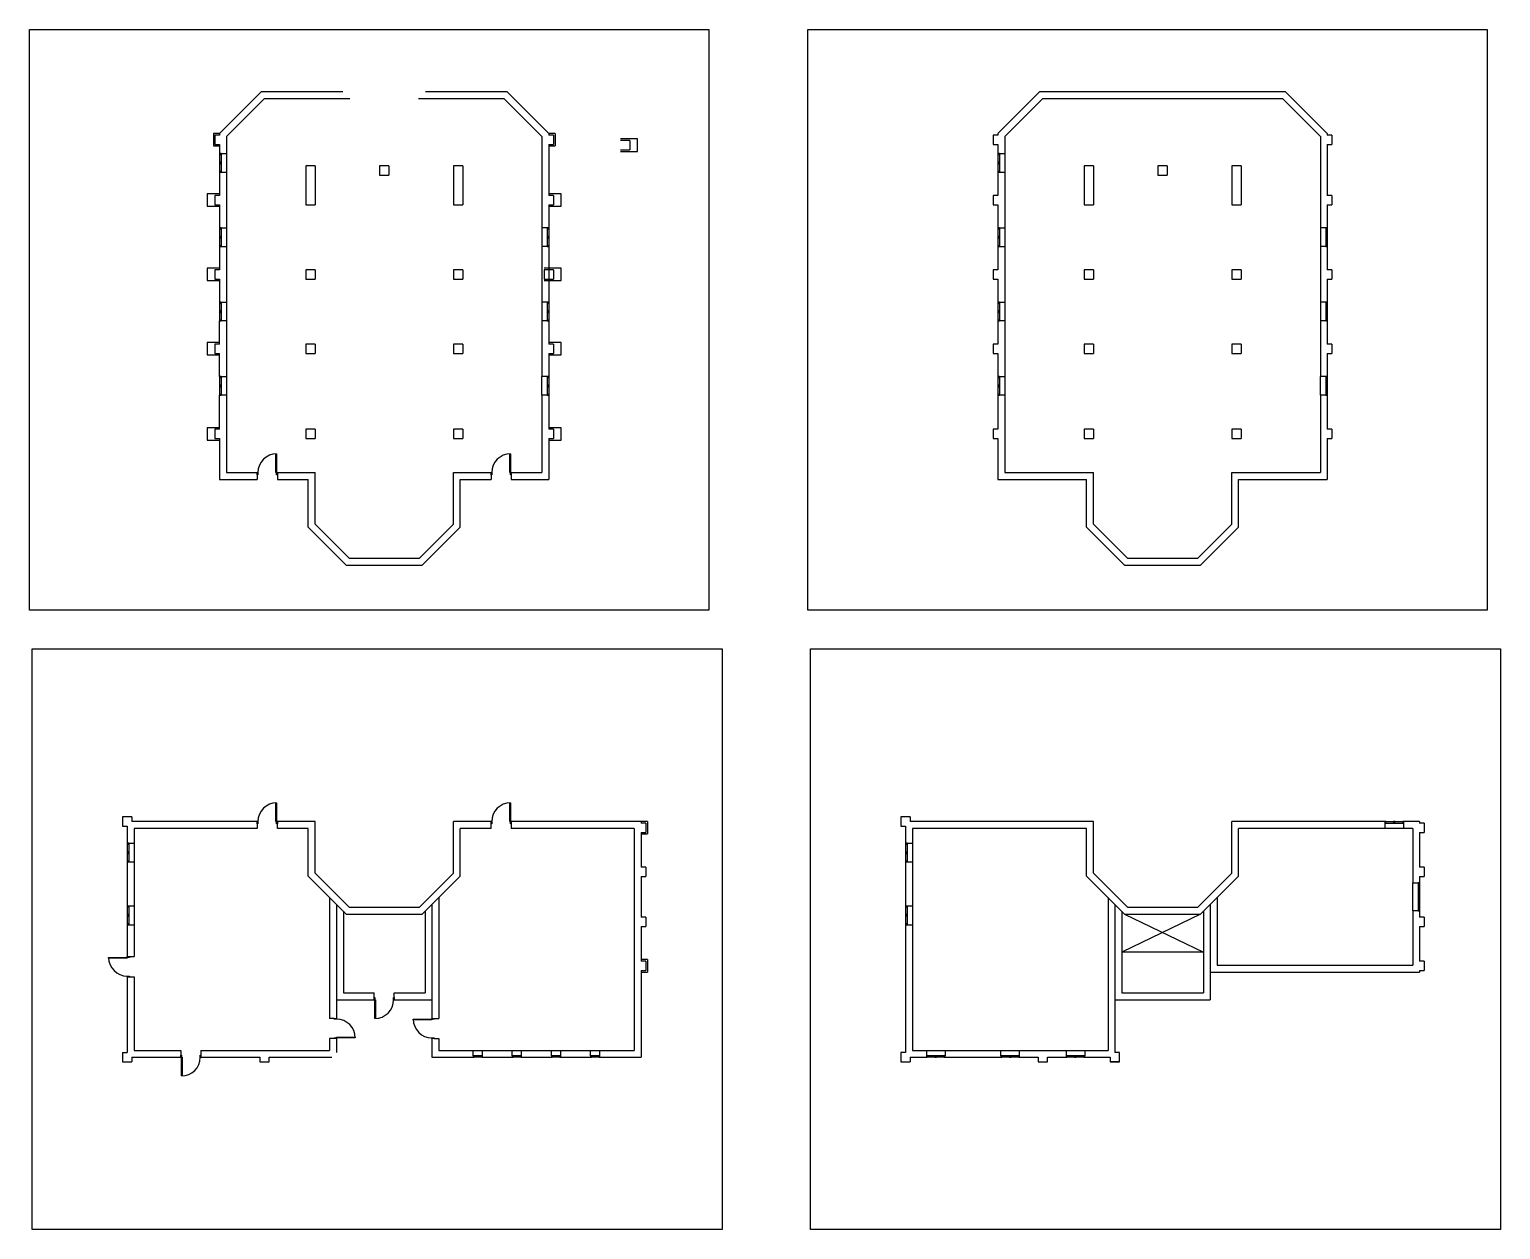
# Model space of a CAD drawing. Header units: millimetres. Extents: x 1968 to 2201, y 2632 to 3071.
# Drawn here: x 2069.6 to 2134.3, y 2696.1 to 2748.9 of the extents above; entities that cross this region are included whole.
import ezdxf

# ---------------------------------------------------------------- set-up
doc = ezdxf.new("R2010")
doc.units = ezdxf.units.MM
for name, color, linetype in [('CarpinteriaExterior', 130, 'Continuous'), ('CarpinteriaInterior', 10, 'Continuous'), ('Imagenes', 50, 'Continuous'), ('PrimerPlano', 160, 'Continuous'), ('SegundoPlano', 254, 'Continuous')]:
    doc.layers.add(name, color=color, linetype=linetype)
picture_1 = doc.add_image_def('image1.png', size_in_pixel=(1685, 1440))
picture_2 = doc.add_image_def('image2.png', size_in_pixel=(1712, 1440))

msp = doc.modelspace()

# ---------------------------------------------------------------- linework, layer by layer
at = {"layer": 'CarpinteriaExterior'}
for p, q in [((2077.938, 2743.457), (2077.938, 2742.634)), ((2078.005, 2743.457), (2078.005, 2742.634)), ((2112.199, 2743.457), (2112.199, 2742.634)), ((2112.266, 2743.457), (2112.266, 2742.634)), ((2077.938, 2740.185), (2077.938, 2739.363)), ((2078.005, 2740.185), (2078.005, 2739.363)), ((2092.366, 2740.185), (2092.366, 2739.363)), ((2092.433, 2740.185), (2092.433, 2739.363)), ((2112.199, 2740.185), (2112.199, 2739.363)), ((2112.266, 2740.185), (2112.266, 2739.363)), ((2126.627, 2740.185), (2126.627, 2739.363)), ((2126.694, 2740.185), (2126.694, 2739.363)), ((2077.938, 2736.913), (2077.938, 2736.091)), ((2077.938, 2736.913), (2078.005, 2736.913)), ((2078.005, 2736.913), (2078.005, 2736.091)), ((2092.366, 2736.913), (2092.366, 2736.091)), ((2092.433, 2736.913), (2092.433, 2736.091)), ((2112.199, 2736.913), (2112.199, 2736.091)), ((2112.199, 2736.913), (2112.266, 2736.913)), ((2112.266, 2736.913), (2112.266, 2736.091)), ((2126.627, 2736.913), (2126.627, 2736.091)), ((2126.694, 2736.913), (2126.694, 2736.091)), ((2078.005, 2736.091), (2077.938, 2736.091)), ((2112.266, 2736.091), (2112.199, 2736.091)), ((2077.938, 2733.641), (2077.938, 2732.819)), ((2078.005, 2733.641), (2078.005, 2732.819)), ((2092.366, 2733.641), (2092.366, 2732.819)), ((2092.433, 2733.641), (2092.433, 2732.819)), ((2112.199, 2733.641), (2112.199, 2732.819)), ((2112.266, 2733.641), (2112.266, 2732.819)), ((2126.627, 2733.641), (2126.627, 2732.819)), ((2126.694, 2733.641), (2126.694, 2732.819)), ((2129.238, 2714.06), (2130.061, 2714.06)), ((2129.238, 2713.993), (2130.061, 2713.993)), ((2073.876, 2713.106), (2073.876, 2712.283)), ((2073.943, 2713.106), (2073.943, 2712.283)), ((2108.137, 2713.106), (2108.137, 2712.283)), ((2108.204, 2713.106), (2108.204, 2712.283)), ((2130.69, 2711.366), (2130.69, 2710.133)), ((2130.757, 2711.366), (2130.757, 2710.133)), ((2073.876, 2710.342), (2073.876, 2709.52)), ((2073.943, 2710.342), (2073.943, 2709.52)), ((2108.137, 2710.342), (2108.137, 2709.52)), ((2108.204, 2710.342), (2108.204, 2709.52)), ((2089.514, 2703.753), (2089.103, 2703.753)), ((2089.514, 2703.686), (2089.103, 2703.686)), ((2091.235, 2703.753), (2090.824, 2703.753)), ((2091.235, 2703.686), (2090.824, 2703.686)), ((2092.956, 2703.753), (2092.545, 2703.753)), ((2092.956, 2703.686), (2092.545, 2703.686)), ((2094.678, 2703.753), (2094.267, 2703.753)), ((2094.678, 2703.686), (2094.267, 2703.686)), ((2109.876, 2703.753), (2109.054, 2703.753)), ((2109.876, 2703.686), (2109.054, 2703.686)), ((2113.153, 2703.753), (2112.331, 2703.753)), ((2113.153, 2703.686), (2112.331, 2703.686)), ((2116.022, 2703.753), (2115.2, 2703.753)), ((2116.022, 2703.686), (2115.2, 2703.686))]:
    msp.add_line(p, q, dxfattribs=at)
for points in [[(2077.938, 2743.42), (2078.005, 2743.42), (2078.005, 2743.457), (2077.938, 2743.457), (2077.938, 2743.42)], [(2077.938, 2743.046), (2078.005, 2743.046), (2078.005, 2743.082), (2077.938, 2743.082), (2077.938, 2743.046)], [(2077.938, 2743.009), (2078.005, 2743.009), (2078.005, 2743.046), (2077.938, 2743.046), (2077.938, 2743.009)], [(2112.199, 2743.42), (2112.266, 2743.42), (2112.266, 2743.457), (2112.199, 2743.457), (2112.199, 2743.42)], [(2112.199, 2743.046), (2112.266, 2743.046), (2112.266, 2743.082), (2112.199, 2743.082), (2112.199, 2743.046)], [(2112.199, 2743.009), (2112.266, 2743.009), (2112.266, 2743.046), (2112.199, 2743.046), (2112.199, 2743.009)], [(2077.938, 2742.634), (2078.005, 2742.634), (2078.005, 2742.671), (2077.938, 2742.671), (2077.938, 2742.634)], [(2112.199, 2742.634), (2112.266, 2742.634), (2112.266, 2742.671), (2112.199, 2742.671), (2112.199, 2742.634)], [(2077.938, 2740.148), (2078.005, 2740.148), (2078.005, 2740.185), (2077.938, 2740.185), (2077.938, 2740.148)], [(2077.938, 2739.774), (2078.005, 2739.774), (2078.005, 2739.81), (2077.938, 2739.81), (2077.938, 2739.774)], [(2077.938, 2739.737), (2078.005, 2739.737), (2078.005, 2739.774), (2077.938, 2739.774), (2077.938, 2739.737)], [(2092.366, 2740.148), (2092.433, 2740.148), (2092.433, 2740.185), (2092.366, 2740.185), (2092.366, 2740.148)], [(2092.366, 2739.774), (2092.433, 2739.774), (2092.433, 2739.81), (2092.366, 2739.81), (2092.366, 2739.774)], [(2092.366, 2739.737), (2092.433, 2739.737), (2092.433, 2739.774), (2092.366, 2739.774), (2092.366, 2739.737)], [(2112.199, 2740.148), (2112.266, 2740.148), (2112.266, 2740.185), (2112.199, 2740.185), (2112.199, 2740.148)], [(2112.199, 2739.774), (2112.266, 2739.774), (2112.266, 2739.81), (2112.199, 2739.81), (2112.199, 2739.774)], [(2112.199, 2739.737), (2112.266, 2739.737), (2112.266, 2739.774), (2112.199, 2739.774), (2112.199, 2739.737)], [(2126.627, 2740.148), (2126.694, 2740.148), (2126.694, 2740.185), (2126.627, 2740.185), (2126.627, 2740.148)], [(2126.627, 2739.774), (2126.694, 2739.774), (2126.694, 2739.81), (2126.627, 2739.81), (2126.627, 2739.774)], [(2126.627, 2739.737), (2126.694, 2739.737), (2126.694, 2739.774), (2126.627, 2739.774), (2126.627, 2739.737)], [(2077.938, 2739.363), (2078.005, 2739.363), (2078.005, 2739.399), (2077.938, 2739.399), (2077.938, 2739.363)], [(2092.366, 2739.363), (2092.433, 2739.363), (2092.433, 2739.399), (2092.366, 2739.399), (2092.366, 2739.363)], [(2112.199, 2739.363), (2112.266, 2739.363), (2112.266, 2739.399), (2112.199, 2739.399), (2112.199, 2739.363)], [(2126.627, 2739.363), (2126.694, 2739.363), (2126.694, 2739.399), (2126.627, 2739.399), (2126.627, 2739.363)], [(2077.938, 2736.877), (2078.005, 2736.877), (2078.005, 2736.913), (2077.938, 2736.913), (2077.938, 2736.877)], [(2077.938, 2736.502), (2078.005, 2736.502), (2078.005, 2736.538), (2077.938, 2736.538), (2077.938, 2736.502)], [(2092.366, 2736.877), (2092.433, 2736.877), (2092.433, 2736.913), (2092.366, 2736.913), (2092.366, 2736.877)], [(2092.366, 2736.502), (2092.433, 2736.502), (2092.433, 2736.538), (2092.366, 2736.538), (2092.366, 2736.502)], [(2112.199, 2736.877), (2112.266, 2736.877), (2112.266, 2736.913), (2112.199, 2736.913), (2112.199, 2736.877)], [(2112.199, 2736.502), (2112.266, 2736.502), (2112.266, 2736.538), (2112.199, 2736.538), (2112.199, 2736.502)], [(2126.627, 2736.877), (2126.694, 2736.877), (2126.694, 2736.913), (2126.627, 2736.913), (2126.627, 2736.877)], [(2126.627, 2736.502), (2126.694, 2736.502), (2126.694, 2736.538), (2126.627, 2736.538), (2126.627, 2736.502)], [(2077.938, 2736.465), (2078.005, 2736.465), (2078.005, 2736.502), (2077.938, 2736.502), (2077.938, 2736.465)], [(2077.938, 2736.091), (2078.005, 2736.091), (2078.005, 2736.127), (2077.938, 2736.127), (2077.938, 2736.091)], [(2092.366, 2736.465), (2092.433, 2736.465), (2092.433, 2736.502), (2092.366, 2736.502), (2092.366, 2736.465)], [(2092.366, 2736.091), (2092.433, 2736.091), (2092.433, 2736.127), (2092.366, 2736.127), (2092.366, 2736.091)], [(2112.199, 2736.465), (2112.266, 2736.465), (2112.266, 2736.502), (2112.199, 2736.502), (2112.199, 2736.465)], [(2112.199, 2736.091), (2112.266, 2736.091), (2112.266, 2736.127), (2112.199, 2736.127), (2112.199, 2736.091)], [(2126.627, 2736.465), (2126.694, 2736.465), (2126.694, 2736.502), (2126.627, 2736.502), (2126.627, 2736.465)], [(2126.627, 2736.091), (2126.694, 2736.091), (2126.694, 2736.127), (2126.627, 2736.127), (2126.627, 2736.091)], [(2077.938, 2733.605), (2078.005, 2733.605), (2078.005, 2733.641), (2077.938, 2733.641), (2077.938, 2733.605)], [(2092.366, 2733.605), (2092.433, 2733.605), (2092.433, 2733.641), (2092.366, 2733.641), (2092.366, 2733.605)], [(2112.199, 2733.605), (2112.266, 2733.605), (2112.266, 2733.641), (2112.199, 2733.641), (2112.199, 2733.605)], [(2126.627, 2733.605), (2126.694, 2733.605), (2126.694, 2733.641), (2126.627, 2733.641), (2126.627, 2733.605)], [(2077.938, 2733.23), (2078.005, 2733.23), (2078.005, 2733.266), (2077.938, 2733.266), (2077.938, 2733.23)], [(2077.938, 2733.193), (2078.005, 2733.193), (2078.005, 2733.23), (2077.938, 2733.23), (2077.938, 2733.193)], [(2077.938, 2732.819), (2078.005, 2732.819), (2078.005, 2732.855), (2077.938, 2732.855), (2077.938, 2732.819)], [(2092.366, 2733.23), (2092.433, 2733.23), (2092.433, 2733.266), (2092.366, 2733.266), (2092.366, 2733.23)], [(2092.366, 2733.193), (2092.433, 2733.193), (2092.433, 2733.23), (2092.366, 2733.23), (2092.366, 2733.193)], [(2092.366, 2732.819), (2092.433, 2732.819), (2092.433, 2732.855), (2092.366, 2732.855), (2092.366, 2732.819)], [(2112.199, 2733.23), (2112.266, 2733.23), (2112.266, 2733.266), (2112.199, 2733.266), (2112.199, 2733.23)], [(2112.199, 2733.193), (2112.266, 2733.193), (2112.266, 2733.23), (2112.199, 2733.23), (2112.199, 2733.193)], [(2112.199, 2732.819), (2112.266, 2732.819), (2112.266, 2732.855), (2112.199, 2732.855), (2112.199, 2732.819)], [(2126.627, 2733.23), (2126.694, 2733.23), (2126.694, 2733.266), (2126.627, 2733.266), (2126.627, 2733.23)], [(2126.627, 2733.193), (2126.694, 2733.193), (2126.694, 2733.23), (2126.627, 2733.23), (2126.627, 2733.193)], [(2126.627, 2732.819), (2126.694, 2732.819), (2126.694, 2732.855), (2126.627, 2732.855), (2126.627, 2732.819)], [(2129.275, 2713.993), (2129.275, 2714.06), (2129.238, 2714.06), (2129.238, 2713.993), (2129.275, 2713.993)], [(2129.65, 2713.993), (2129.65, 2714.06), (2129.613, 2714.06), (2129.613, 2713.993), (2129.65, 2713.993)], [(2129.686, 2713.993), (2129.686, 2714.06), (2129.65, 2714.06), (2129.65, 2713.993), (2129.686, 2713.993)], [(2130.061, 2713.993), (2130.061, 2714.06), (2130.024, 2714.06), (2130.024, 2713.993), (2130.061, 2713.993)], [(2073.876, 2713.069), (2073.943, 2713.069), (2073.943, 2713.106), (2073.876, 2713.106), (2073.876, 2713.069)], [(2073.876, 2712.695), (2073.943, 2712.695), (2073.943, 2712.731), (2073.876, 2712.731), (2073.876, 2712.695)], [(2073.876, 2712.658), (2073.943, 2712.658), (2073.943, 2712.695), (2073.876, 2712.695), (2073.876, 2712.658)], [(2108.137, 2713.069), (2108.204, 2713.069), (2108.204, 2713.106), (2108.137, 2713.106), (2108.137, 2713.069)], [(2108.137, 2712.695), (2108.204, 2712.695), (2108.204, 2712.731), (2108.137, 2712.731), (2108.137, 2712.695)], [(2108.137, 2712.658), (2108.204, 2712.658), (2108.204, 2712.695), (2108.137, 2712.695), (2108.137, 2712.658)], [(2073.876, 2712.283), (2073.943, 2712.283), (2073.943, 2712.32), (2073.876, 2712.32), (2073.876, 2712.283)], [(2108.137, 2712.283), (2108.204, 2712.283), (2108.204, 2712.32), (2108.137, 2712.32), (2108.137, 2712.283)], [(2130.69, 2711.33), (2130.757, 2711.33), (2130.757, 2711.366), (2130.69, 2711.366), (2130.69, 2711.33)], [(2130.69, 2710.749), (2130.757, 2710.749), (2130.757, 2710.786), (2130.69, 2710.786), (2130.69, 2710.749)], [(2130.69, 2710.713), (2130.757, 2710.713), (2130.757, 2710.749), (2130.69, 2710.749), (2130.69, 2710.713)], [(2073.876, 2710.306), (2073.943, 2710.306), (2073.943, 2710.342), (2073.876, 2710.342), (2073.876, 2710.306)], [(2108.137, 2710.306), (2108.204, 2710.306), (2108.204, 2710.342), (2108.137, 2710.342), (2108.137, 2710.306)], [(2130.69, 2710.133), (2130.757, 2710.133), (2130.757, 2710.169), (2130.69, 2710.169), (2130.69, 2710.133)], [(2073.876, 2709.931), (2073.943, 2709.931), (2073.943, 2709.968), (2073.876, 2709.968), (2073.876, 2709.931)], [(2073.876, 2709.895), (2073.943, 2709.895), (2073.943, 2709.931), (2073.876, 2709.931), (2073.876, 2709.895)], [(2073.876, 2709.52), (2073.943, 2709.52), (2073.943, 2709.556), (2073.876, 2709.556), (2073.876, 2709.52)], [(2108.137, 2709.931), (2108.204, 2709.931), (2108.204, 2709.968), (2108.137, 2709.968), (2108.137, 2709.931)], [(2108.137, 2709.895), (2108.204, 2709.895), (2108.204, 2709.931), (2108.137, 2709.931), (2108.137, 2709.895)], [(2108.137, 2709.52), (2108.204, 2709.52), (2108.204, 2709.556), (2108.137, 2709.556), (2108.137, 2709.52)], [(2089.103, 2703.753), (2089.103, 2703.686), (2089.139, 2703.686), (2089.139, 2703.753), (2089.103, 2703.753)], [(2089.477, 2703.753), (2089.477, 2703.686), (2089.514, 2703.686), (2089.514, 2703.753), (2089.477, 2703.753)], [(2090.824, 2703.753), (2090.824, 2703.686), (2090.86, 2703.686), (2090.86, 2703.753), (2090.824, 2703.753)], [(2091.199, 2703.753), (2091.199, 2703.686), (2091.235, 2703.686), (2091.235, 2703.753), (2091.199, 2703.753)], [(2092.545, 2703.753), (2092.545, 2703.686), (2092.582, 2703.686), (2092.582, 2703.753), (2092.545, 2703.753)], [(2092.92, 2703.753), (2092.92, 2703.686), (2092.956, 2703.686), (2092.956, 2703.753), (2092.92, 2703.753)], [(2094.267, 2703.753), (2094.267, 2703.686), (2094.303, 2703.686), (2094.303, 2703.753), (2094.267, 2703.753)], [(2094.641, 2703.753), (2094.641, 2703.686), (2094.678, 2703.686), (2094.678, 2703.753), (2094.641, 2703.753)], [(2109.054, 2703.753), (2109.054, 2703.686), (2109.09, 2703.686), (2109.09, 2703.753), (2109.054, 2703.753)], [(2109.429, 2703.753), (2109.429, 2703.686), (2109.465, 2703.686), (2109.465, 2703.753), (2109.429, 2703.753)], [(2109.465, 2703.753), (2109.465, 2703.686), (2109.501, 2703.686), (2109.501, 2703.753), (2109.465, 2703.753)], [(2109.84, 2703.753), (2109.84, 2703.686), (2109.876, 2703.686), (2109.876, 2703.753), (2109.84, 2703.753)], [(2112.331, 2703.753), (2112.331, 2703.686), (2112.367, 2703.686), (2112.367, 2703.753), (2112.331, 2703.753)], [(2112.706, 2703.753), (2112.706, 2703.686), (2112.742, 2703.686), (2112.742, 2703.753), (2112.706, 2703.753)], [(2112.742, 2703.753), (2112.742, 2703.686), (2112.778, 2703.686), (2112.778, 2703.753), (2112.742, 2703.753)], [(2113.117, 2703.753), (2113.117, 2703.686), (2113.153, 2703.686), (2113.153, 2703.753), (2113.117, 2703.753)], [(2115.2, 2703.753), (2115.2, 2703.686), (2115.236, 2703.686), (2115.236, 2703.753), (2115.2, 2703.753)], [(2115.574, 2703.753), (2115.574, 2703.686), (2115.611, 2703.686), (2115.611, 2703.753), (2115.574, 2703.753)], [(2115.611, 2703.753), (2115.611, 2703.686), (2115.647, 2703.686), (2115.647, 2703.753), (2115.611, 2703.753)], [(2115.986, 2703.753), (2115.986, 2703.686), (2116.022, 2703.686), (2116.022, 2703.753), (2115.986, 2703.753)]]:
    msp.add_lwpolyline(points, dxfattribs=at)
for points in [[(2073.053, 2708.049), (2073.053, 2708.082), (2073.876, 2708.082), (2073.876, 2708.049)], [(2073.876, 2708.082), (2073.876, 2708.116), (2073.976, 2708.116), (2073.976, 2708.082)], [(2073.876, 2707.226), (2073.876, 2707.26), (2073.976, 2707.26), (2073.976, 2707.226)], [(2084.774, 2706.216), (2084.741, 2706.216), (2084.741, 2706.316), (2084.774, 2706.316)], [(2084.808, 2705.393), (2084.774, 2705.393), (2084.774, 2706.216), (2084.808, 2706.216)], [(2085.63, 2706.216), (2085.597, 2706.216), (2085.597, 2706.316), (2085.63, 2706.316)], [(2083.086, 2705.396), (2083.086, 2705.362), (2082.985, 2705.362), (2082.985, 2705.396)], [(2086.463, 2705.329), (2086.463, 2705.362), (2087.285, 2705.362), (2087.285, 2705.329)], [(2087.285, 2705.362), (2087.285, 2705.396), (2087.386, 2705.396), (2087.386, 2705.362)], [(2083.086, 2704.54), (2083.086, 2704.506), (2082.985, 2704.506), (2082.985, 2704.54)], [(2083.908, 2704.573), (2083.908, 2704.54), (2083.086, 2704.54), (2083.086, 2704.573)], [(2087.285, 2704.506), (2087.285, 2704.54), (2087.386, 2704.54), (2087.386, 2704.506)]]:
    msp.add_lwpolyline(points, close=True, dxfattribs=at)
for centre, start, end in [((2073.876, 2708.082), 180, 270), ((2084.774, 2706.216), 270, 0), ((2083.086, 2704.54), 0, 90), ((2087.285, 2705.362), 180, 270)]:
    msp.add_arc(centre, 0.823, start, end, dxfattribs=at)
at = {"layer": 'CarpinteriaInterior'}
for points in [[(2080.417, 2730.241), (2080.451, 2730.241), (2080.451, 2729.418), (2080.417, 2729.418)], [(2090.709, 2730.241), (2090.743, 2730.241), (2090.743, 2729.418), (2090.709, 2729.418)], [(2079.595, 2729.418), (2079.628, 2729.418), (2079.628, 2729.318), (2079.595, 2729.318)], [(2080.451, 2729.418), (2080.484, 2729.418), (2080.484, 2729.318), (2080.451, 2729.318)], [(2089.887, 2729.418), (2089.92, 2729.418), (2089.92, 2729.318), (2089.887, 2729.318)], [(2090.743, 2729.418), (2090.776, 2729.418), (2090.776, 2729.318), (2090.743, 2729.318)], [(2080.417, 2714.882), (2080.451, 2714.882), (2080.451, 2714.06), (2080.417, 2714.06)], [(2090.709, 2714.882), (2090.743, 2714.882), (2090.743, 2714.06), (2090.709, 2714.06)], [(2079.595, 2714.06), (2079.628, 2714.06), (2079.628, 2713.959), (2079.595, 2713.959)], [(2080.451, 2714.06), (2080.484, 2714.06), (2080.484, 2713.959), (2080.451, 2713.959)], [(2089.887, 2714.06), (2089.92, 2714.06), (2089.92, 2713.959), (2089.887, 2713.959)], [(2090.743, 2714.06), (2090.776, 2714.06), (2090.776, 2713.959), (2090.743, 2713.959)], [(2076.264, 2703.686), (2076.23, 2703.686), (2076.23, 2703.786), (2076.264, 2703.786)], [(2076.297, 2702.863), (2076.264, 2702.863), (2076.264, 2703.686), (2076.297, 2703.686)], [(2077.12, 2703.686), (2077.086, 2703.686), (2077.086, 2703.786), (2077.12, 2703.786)]]:
    msp.add_lwpolyline(points, close=True, dxfattribs=at)
for centre, start, end in [((2080.451, 2729.418), 90, 180), ((2090.743, 2729.418), 90, 180), ((2080.451, 2714.06), 90, 180), ((2090.743, 2714.06), 90, 180), ((2076.264, 2703.686), 270, 0)]:
    msp.add_arc(centre, 0.823, start, end, dxfattribs=at)
at = {"layer": 'PrimerPlano'}
for p, q in [((2077.938, 2744.335), (2079.788, 2746.185)), ((2078.24, 2744.21), (2079.913, 2745.883)), ((2079.788, 2746.185), (2083.368, 2746.185)), ((2079.913, 2745.883), (2083.669, 2745.883)), ((2086.701, 2745.883), (2090.458, 2745.883)), ((2087.003, 2746.185), (2090.583, 2746.185)), ((2092.131, 2744.21), (2090.458, 2745.883)), ((2092.433, 2744.335), (2090.583, 2746.185)), ((2112.199, 2744.335), (2114.049, 2746.185)), ((2112.501, 2744.21), (2114.174, 2745.883)), ((2114.049, 2746.185), (2124.845, 2746.185)), ((2114.174, 2745.883), (2124.72, 2745.883)), ((2126.393, 2744.21), (2124.72, 2745.883)), ((2126.694, 2744.335), (2124.845, 2746.185)), ((2077.665, 2744.335), (2077.665, 2743.79)), ((2077.938, 2744.335), (2077.665, 2744.335)), ((2077.938, 2744.335), (2077.938, 2744.268)), ((2092.433, 2744.335), (2092.433, 2744.268)), ((2092.706, 2744.335), (2092.433, 2744.335)), ((2092.706, 2744.335), (2092.706, 2743.79)), ((2112.199, 2744.335), (2112.199, 2744.268)), ((2126.694, 2744.335), (2126.694, 2744.268)), ((2077.665, 2743.79), (2077.938, 2743.79)), ((2077.732, 2744.268), (2077.732, 2743.857)), ((2077.938, 2744.268), (2077.732, 2744.268)), ((2077.732, 2743.857), (2077.938, 2743.857)), ((2077.938, 2743.857), (2077.938, 2741.615)), ((2078.24, 2744.21), (2078.24, 2743.457)), ((2092.131, 2744.21), (2092.131, 2740.185)), ((2092.639, 2744.268), (2092.433, 2744.268)), ((2092.433, 2743.857), (2092.639, 2743.857)), ((2092.433, 2743.857), (2092.433, 2741.615)), ((2092.433, 2743.79), (2092.706, 2743.79)), ((2092.639, 2744.268), (2092.639, 2743.857)), ((2096.334, 2744.095), (2095.587, 2744.095)), ((2095.998, 2744.028), (2095.587, 2744.028)), ((2095.998, 2744.028), (2095.998, 2743.617)), ((2096.334, 2743.549), (2096.334, 2744.095)), ((2111.994, 2744.268), (2111.994, 2743.857)), ((2112.199, 2744.268), (2111.994, 2744.268)), ((2111.994, 2743.857), (2112.199, 2743.857)), ((2112.199, 2743.857), (2112.199, 2741.615)), ((2112.501, 2744.21), (2112.501, 2743.457)), ((2126.393, 2744.21), (2126.393, 2740.185)), ((2126.9, 2744.268), (2126.694, 2744.268)), ((2126.694, 2743.857), (2126.9, 2743.857)), ((2126.694, 2743.857), (2126.694, 2741.615)), ((2126.9, 2744.268), (2126.9, 2743.857)), ((2077.938, 2743.457), (2078.24, 2743.457)), ((2095.587, 2743.617), (2095.998, 2743.617)), ((2095.587, 2743.549), (2096.334, 2743.549)), ((2112.199, 2743.457), (2112.501, 2743.457)), ((2077.938, 2742.634), (2078.24, 2742.634)), ((2078.24, 2742.634), (2078.24, 2740.185)), ((2081.73, 2742.92), (2081.73, 2741.204)), ((2082.141, 2742.92), (2081.73, 2742.92)), ((2082.141, 2742.92), (2082.141, 2741.204)), ((2084.98, 2742.92), (2084.98, 2742.508)), ((2085.391, 2742.92), (2084.98, 2742.92)), ((2084.98, 2742.508), (2085.391, 2742.508)), ((2085.391, 2742.92), (2085.391, 2742.508)), ((2088.23, 2742.92), (2088.23, 2741.204)), ((2088.641, 2742.92), (2088.23, 2742.92)), ((2088.641, 2742.92), (2088.641, 2741.204)), ((2112.199, 2742.634), (2112.501, 2742.634)), ((2112.501, 2742.634), (2112.501, 2740.185)), ((2115.991, 2742.92), (2115.991, 2741.204)), ((2116.402, 2742.92), (2115.991, 2742.92)), ((2116.402, 2742.92), (2116.402, 2741.204)), ((2119.241, 2742.92), (2119.241, 2742.508)), ((2119.652, 2742.92), (2119.241, 2742.92)), ((2119.241, 2742.508), (2119.652, 2742.508)), ((2119.652, 2742.92), (2119.652, 2742.508)), ((2122.491, 2742.92), (2122.491, 2741.204)), ((2122.902, 2742.92), (2122.491, 2742.92)), ((2122.902, 2742.92), (2122.902, 2741.204)), ((2077.397, 2741.682), (2077.397, 2741.137)), ((2077.938, 2741.682), (2077.397, 2741.682)), ((2077.397, 2741.137), (2077.938, 2741.137)), ((2077.732, 2741.615), (2077.732, 2741.204)), ((2077.938, 2741.615), (2077.732, 2741.615)), ((2077.732, 2741.204), (2077.938, 2741.204)), ((2077.938, 2741.204), (2077.938, 2740.185)), ((2081.73, 2741.204), (2082.141, 2741.204)), ((2088.23, 2741.204), (2088.641, 2741.204)), ((2092.974, 2741.682), (2092.433, 2741.682)), ((2092.639, 2741.615), (2092.433, 2741.615)), ((2092.433, 2741.204), (2092.639, 2741.204)), ((2092.433, 2741.204), (2092.433, 2735.071)), ((2092.433, 2741.137), (2092.974, 2741.137)), ((2092.639, 2741.615), (2092.639, 2741.204)), ((2092.974, 2741.137), (2092.974, 2741.682)), ((2111.994, 2741.615), (2111.994, 2741.204)), ((2112.199, 2741.615), (2111.994, 2741.615)), ((2111.994, 2741.204), (2112.199, 2741.204)), ((2112.199, 2741.204), (2112.199, 2740.185)), ((2115.991, 2741.204), (2116.402, 2741.204)), ((2122.491, 2741.204), (2122.902, 2741.204)), ((2126.9, 2741.615), (2126.694, 2741.615)), ((2126.694, 2741.204), (2126.9, 2741.204)), ((2126.694, 2741.204), (2126.694, 2738.343)), ((2126.9, 2741.615), (2126.9, 2741.204)), ((2077.938, 2740.185), (2078.24, 2740.185)), ((2092.433, 2740.185), (2092.131, 2740.185)), ((2112.199, 2740.185), (2112.501, 2740.185)), ((2126.694, 2740.185), (2126.393, 2740.185)), ((2077.938, 2739.363), (2078.24, 2739.363)), ((2077.938, 2739.363), (2077.938, 2738.343)), ((2078.24, 2739.363), (2078.24, 2736.913)), ((2092.433, 2739.363), (2092.131, 2739.363)), ((2092.131, 2739.363), (2092.131, 2736.913)), ((2112.199, 2739.363), (2112.199, 2738.343)), ((2112.199, 2739.363), (2112.501, 2739.363)), ((2112.501, 2739.363), (2112.501, 2737.128)), ((2126.393, 2739.363), (2126.393, 2736.913)), ((2126.694, 2739.363), (2126.393, 2739.363)), ((2077.938, 2738.41), (2077.397, 2738.41)), ((2077.397, 2738.41), (2077.397, 2737.865)), ((2077.397, 2737.865), (2077.938, 2737.865)), ((2077.732, 2738.343), (2077.732, 2737.932)), ((2077.938, 2738.343), (2077.732, 2738.343)), ((2077.732, 2737.932), (2077.938, 2737.932)), ((2077.938, 2737.932), (2077.938, 2737.128)), ((2081.73, 2738.343), (2081.73, 2737.932)), ((2082.141, 2738.343), (2081.73, 2738.343)), ((2081.73, 2737.932), (2082.141, 2737.932)), ((2082.141, 2738.343), (2082.141, 2737.932)), ((2088.23, 2738.343), (2088.23, 2737.932)), ((2088.641, 2738.343), (2088.23, 2738.343)), ((2088.23, 2737.932), (2088.641, 2737.932)), ((2088.641, 2738.343), (2088.641, 2737.932)), ((2092.974, 2738.41), (2092.227, 2738.41)), ((2092.227, 2738.343), (2092.227, 2737.932)), ((2092.639, 2738.343), (2092.227, 2738.343)), ((2092.227, 2737.932), (2092.639, 2737.932)), ((2092.227, 2737.865), (2092.974, 2737.865)), ((2092.639, 2738.343), (2092.639, 2737.932)), ((2092.974, 2737.865), (2092.974, 2738.41)), ((2111.994, 2738.343), (2111.994, 2737.932)), ((2112.199, 2738.343), (2111.994, 2738.343)), ((2111.994, 2737.932), (2112.199, 2737.932)), ((2112.199, 2737.932), (2112.199, 2737.128)), ((2115.991, 2738.343), (2115.991, 2737.932)), ((2116.402, 2738.343), (2115.991, 2738.343)), ((2115.991, 2737.932), (2116.402, 2737.932)), ((2116.402, 2738.343), (2116.402, 2737.932)), ((2122.491, 2738.343), (2122.491, 2737.932)), ((2122.902, 2738.343), (2122.491, 2738.343)), ((2122.491, 2737.932), (2122.902, 2737.932)), ((2122.902, 2738.343), (2122.902, 2737.932)), ((2126.9, 2738.343), (2126.694, 2738.343)), ((2126.694, 2737.932), (2126.9, 2737.932)), ((2126.694, 2737.932), (2126.694, 2735.071)), ((2126.9, 2738.343), (2126.9, 2737.932)), ((2077.938, 2737.128), (2077.938, 2736.913)), ((2077.938, 2736.913), (2078.24, 2736.913)), ((2078.24, 2737.128), (2078.24, 2737.128)), ((2092.433, 2736.913), (2092.131, 2736.913)), ((2112.199, 2737.128), (2112.199, 2736.913)), ((2112.199, 2736.913), (2112.501, 2736.913)), ((2112.501, 2737.128), (2112.501, 2737.128)), ((2112.501, 2737.128), (2112.501, 2736.913)), ((2126.694, 2736.913), (2126.393, 2736.913)), ((2078.24, 2736.091), (2077.938, 2736.091)), ((2077.938, 2735.071), (2077.938, 2736.091)), ((2078.24, 2736.091), (2078.24, 2733.641)), ((2092.433, 2736.091), (2092.131, 2736.091)), ((2092.131, 2736.091), (2092.131, 2733.641)), ((2112.199, 2736.091), (2112.199, 2735.071)), ((2112.501, 2736.091), (2112.199, 2736.091)), ((2112.501, 2736.091), (2112.501, 2733.641)), ((2126.393, 2736.091), (2126.393, 2733.641)), ((2126.694, 2736.091), (2126.393, 2736.091)), ((2077.397, 2735.138), (2077.397, 2734.593)), ((2077.938, 2735.138), (2077.397, 2735.138)), ((2077.397, 2734.593), (2077.938, 2734.593)), ((2077.732, 2735.071), (2077.732, 2734.66)), ((2077.938, 2735.071), (2077.732, 2735.071)), ((2077.732, 2734.66), (2077.938, 2734.66)), ((2077.938, 2733.641), (2077.938, 2734.66)), ((2081.73, 2735.071), (2081.73, 2734.66)), ((2082.141, 2735.071), (2081.73, 2735.071)), ((2081.73, 2734.66), (2082.141, 2734.66)), ((2082.141, 2735.071), (2082.141, 2734.66)), ((2088.23, 2735.071), (2088.23, 2734.66)), ((2088.641, 2735.071), (2088.23, 2735.071)), ((2088.23, 2734.66), (2088.641, 2734.66)), ((2088.641, 2735.071), (2088.641, 2734.66)), ((2092.974, 2735.138), (2092.433, 2735.138)), ((2092.639, 2735.071), (2092.433, 2735.071)), ((2092.433, 2734.66), (2092.639, 2734.66)), ((2092.433, 2734.66), (2092.433, 2731.324)), ((2092.433, 2734.593), (2092.974, 2734.593)), ((2092.639, 2735.071), (2092.639, 2734.66)), ((2092.974, 2734.593), (2092.974, 2735.138)), ((2111.994, 2735.071), (2111.994, 2734.66)), ((2112.199, 2735.071), (2111.994, 2735.071)), ((2111.994, 2734.66), (2112.199, 2734.66)), ((2112.199, 2734.66), (2112.199, 2731.324)), ((2115.991, 2735.071), (2115.991, 2734.66)), ((2116.402, 2735.071), (2115.991, 2735.071)), ((2115.991, 2734.66), (2116.402, 2734.66)), ((2116.402, 2735.071), (2116.402, 2734.66)), ((2122.491, 2735.071), (2122.491, 2734.66)), ((2122.902, 2735.071), (2122.491, 2735.071)), ((2122.491, 2734.66), (2122.902, 2734.66)), ((2122.902, 2735.071), (2122.902, 2734.66)), ((2126.9, 2735.071), (2126.694, 2735.071)), ((2126.694, 2734.66), (2126.9, 2734.66)), ((2126.694, 2734.66), (2126.694, 2731.324)), ((2126.9, 2735.071), (2126.9, 2734.66)), ((2077.938, 2733.641), (2078.24, 2733.641)), ((2092.433, 2733.641), (2092.131, 2733.641)), ((2112.199, 2733.641), (2112.501, 2733.641)), ((2126.694, 2733.641), (2126.393, 2733.641)), ((2078.24, 2732.819), (2077.938, 2732.819)), ((2077.938, 2731.324), (2077.938, 2732.819)), ((2078.24, 2732.819), (2078.24, 2729.418)), ((2092.433, 2732.819), (2092.131, 2732.819)), ((2092.131, 2732.819), (2092.131, 2729.418)), ((2112.501, 2732.819), (2112.199, 2732.819)), ((2112.501, 2732.819), (2112.501, 2729.418)), ((2126.393, 2732.819), (2126.393, 2729.418)), ((2126.694, 2732.819), (2126.393, 2732.819)), ((2077.397, 2731.391), (2077.397, 2730.846)), ((2077.938, 2731.391), (2077.397, 2731.391)), ((2092.974, 2731.391), (2092.433, 2731.391)), ((2092.974, 2730.846), (2092.974, 2731.391)), ((2077.397, 2730.846), (2077.938, 2730.846)), ((2077.732, 2731.324), (2077.732, 2730.913)), ((2077.938, 2731.324), (2077.732, 2731.324)), ((2077.732, 2730.913), (2077.938, 2730.913)), ((2077.938, 2730.913), (2077.938, 2729.117)), ((2081.73, 2731.324), (2081.73, 2730.913)), ((2082.141, 2731.324), (2081.73, 2731.324)), ((2081.73, 2730.913), (2082.141, 2730.913)), ((2082.141, 2731.324), (2082.141, 2730.913)), ((2088.23, 2731.324), (2088.23, 2730.913)), ((2088.641, 2731.324), (2088.23, 2731.324)), ((2088.23, 2730.913), (2088.641, 2730.913)), ((2088.641, 2731.324), (2088.641, 2730.913)), ((2092.639, 2731.324), (2092.433, 2731.324)), ((2092.433, 2730.913), (2092.639, 2730.913)), ((2092.433, 2730.913), (2092.433, 2729.117)), ((2092.433, 2730.846), (2092.974, 2730.846)), ((2092.639, 2731.324), (2092.639, 2730.913)), ((2111.994, 2731.324), (2111.994, 2730.913)), ((2112.199, 2731.324), (2111.994, 2731.324)), ((2111.994, 2730.913), (2112.199, 2730.913)), ((2112.199, 2730.913), (2112.199, 2729.117)), ((2115.991, 2731.324), (2115.991, 2730.913)), ((2116.402, 2731.324), (2115.991, 2731.324)), ((2115.991, 2730.913), (2116.402, 2730.913)), ((2116.402, 2731.324), (2116.402, 2730.913)), ((2122.491, 2731.324), (2122.491, 2730.913)), ((2122.902, 2731.324), (2122.491, 2731.324)), ((2122.491, 2730.913), (2122.902, 2730.913)), ((2122.902, 2731.324), (2122.902, 2730.913)), ((2126.9, 2731.324), (2126.694, 2731.324)), ((2126.694, 2730.913), (2126.9, 2730.913)), ((2126.694, 2730.913), (2126.694, 2729.117)), ((2126.9, 2731.324), (2126.9, 2730.913)), ((2078.24, 2729.418), (2079.595, 2729.418)), ((2080.484, 2729.418), (2082.141, 2729.418)), ((2082.141, 2727.145), (2082.141, 2729.418)), ((2088.23, 2729.418), (2089.887, 2729.418)), ((2088.23, 2727.145), (2088.23, 2729.418)), ((2090.776, 2729.418), (2092.131, 2729.418)), ((2112.501, 2729.418), (2114.746, 2729.418)), ((2114.746, 2729.418), (2116.402, 2729.418)), ((2116.402, 2727.145), (2116.402, 2729.418)), ((2122.491, 2729.418), (2125.038, 2729.418)), ((2122.491, 2727.145), (2122.491, 2729.418)), ((2125.038, 2729.418), (2126.393, 2729.418)), ((2077.938, 2729.117), (2079.595, 2729.117)), ((2079.595, 2729.318), (2079.595, 2729.117)), ((2080.484, 2729.318), (2080.484, 2729.117)), ((2080.484, 2729.117), (2081.839, 2729.117)), ((2081.839, 2727.02), (2081.839, 2729.117)), ((2088.531, 2727.02), (2088.531, 2729.117)), ((2088.531, 2729.117), (2089.887, 2729.117)), ((2089.887, 2729.318), (2089.887, 2729.117)), ((2090.776, 2729.318), (2090.776, 2729.117)), ((2090.776, 2729.117), (2092.433, 2729.117)), ((2112.199, 2729.117), (2114.746, 2729.117)), ((2114.746, 2729.117), (2116.101, 2729.117)), ((2116.101, 2727.02), (2116.101, 2729.117)), ((2122.793, 2729.117), (2125.038, 2729.117)), ((2122.793, 2727.02), (2122.793, 2729.117)), ((2125.038, 2729.117), (2126.694, 2729.117)), ((2083.512, 2725.347), (2081.839, 2727.02)), ((2083.637, 2725.649), (2082.141, 2727.145)), ((2086.733, 2725.649), (2088.23, 2727.145)), ((2086.858, 2725.347), (2088.531, 2727.02)), ((2117.774, 2725.347), (2116.101, 2727.02)), ((2117.899, 2725.649), (2116.402, 2727.145)), ((2120.995, 2725.649), (2122.491, 2727.145)), ((2121.12, 2725.347), (2122.793, 2727.02)), ((2083.637, 2725.649), (2086.733, 2725.649)), ((2117.899, 2725.649), (2120.995, 2725.649)), ((2083.512, 2725.347), (2086.858, 2725.347)), ((2117.774, 2725.347), (2121.12, 2725.347)), ((2073.67, 2714.265), (2073.67, 2713.854)), ((2074.081, 2714.265), (2073.67, 2714.265)), ((2074.081, 2714.265), (2074.081, 2714.06)), ((2079.595, 2714.06), (2074.081, 2714.06)), ((2079.595, 2713.959), (2079.595, 2713.758)), ((2082.141, 2714.06), (2080.484, 2714.06)), ((2080.484, 2713.758), (2080.484, 2713.959)), ((2082.141, 2711.787), (2082.141, 2714.06)), ((2088.23, 2711.787), (2088.23, 2714.06)), ((2089.887, 2714.06), (2088.23, 2714.06)), ((2089.887, 2713.758), (2089.887, 2713.959)), ((2096.495, 2714.06), (2090.776, 2714.06)), ((2090.776, 2713.959), (2090.776, 2713.758)), ((2096.495, 2714.06), (2096.495, 2713.993)), ((2096.768, 2714.06), (2096.495, 2714.06)), ((2096.701, 2713.993), (2096.495, 2713.993)), ((2096.701, 2713.993), (2096.701, 2713.581)), ((2096.768, 2714.06), (2096.768, 2713.514)), ((2107.931, 2714.265), (2107.931, 2713.854)), ((2108.342, 2714.265), (2107.931, 2714.265)), ((2108.342, 2714.265), (2108.342, 2714.06)), ((2116.402, 2714.06), (2108.342, 2714.06)), ((2116.402, 2711.787), (2116.402, 2714.06)), ((2129.238, 2714.06), (2122.491, 2714.06)), ((2122.491, 2711.787), (2122.491, 2714.06)), ((2129.238, 2713.758), (2129.238, 2714.06)), ((2130.757, 2714.06), (2130.061, 2714.06)), ((2130.061, 2713.758), (2130.061, 2714.06)), ((2130.757, 2714.06), (2130.757, 2713.993)), ((2130.962, 2713.993), (2130.757, 2713.993)), ((2130.962, 2713.993), (2130.962, 2713.581)), ((2073.67, 2713.854), (2073.876, 2713.854)), ((2073.876, 2713.854), (2073.876, 2713.106)), ((2073.876, 2713.854), (2073.876, 2713.649)), ((2074.177, 2713.758), (2074.177, 2713.106)), ((2079.595, 2713.758), (2074.177, 2713.758)), ((2081.839, 2713.758), (2080.484, 2713.758)), ((2081.839, 2711.662), (2081.839, 2713.758)), ((2088.531, 2711.662), (2088.531, 2713.758)), ((2089.887, 2713.758), (2088.531, 2713.758)), ((2096.194, 2713.758), (2090.776, 2713.758)), ((2096.194, 2713.758), (2096.194, 2703.988)), ((2096.495, 2713.581), (2096.701, 2713.581)), ((2096.495, 2713.581), (2096.495, 2712.058)), ((2096.495, 2713.514), (2096.768, 2713.514)), ((2107.931, 2713.854), (2108.137, 2713.854)), ((2108.137, 2713.854), (2108.137, 2713.106)), ((2116.101, 2713.758), (2108.439, 2713.758)), ((2108.439, 2713.758), (2108.439, 2713.106)), ((2116.101, 2711.662), (2116.101, 2713.758)), ((2129.238, 2713.758), (2122.793, 2713.758)), ((2122.793, 2711.662), (2122.793, 2713.758)), ((2130.455, 2713.758), (2130.061, 2713.758)), ((2130.455, 2713.758), (2130.455, 2711.366)), ((2130.757, 2713.581), (2130.962, 2713.581)), ((2130.757, 2713.581), (2130.757, 2712.058)), ((2073.876, 2713.106), (2074.177, 2713.106)), ((2108.137, 2713.106), (2108.439, 2713.106)), ((2073.876, 2712.283), (2074.177, 2712.283)), ((2073.876, 2712.283), (2073.876, 2710.342)), ((2074.177, 2712.283), (2074.177, 2710.342)), ((2096.701, 2712.058), (2096.495, 2712.058)), ((2096.701, 2712.058), (2096.701, 2711.647)), ((2108.137, 2712.283), (2108.137, 2710.342)), ((2108.137, 2712.283), (2108.439, 2712.283)), ((2108.439, 2712.283), (2108.439, 2710.342)), ((2130.962, 2712.058), (2130.757, 2712.058)), ((2130.962, 2712.058), (2130.962, 2711.647)), ((2083.512, 2709.989), (2081.839, 2711.662)), ((2083.637, 2710.29), (2082.141, 2711.787)), ((2086.733, 2710.29), (2088.23, 2711.787)), ((2086.858, 2709.989), (2088.531, 2711.662)), ((2096.495, 2711.647), (2096.701, 2711.647)), ((2096.495, 2711.647), (2096.495, 2709.852)), ((2117.774, 2709.989), (2116.101, 2711.662)), ((2117.899, 2710.29), (2116.402, 2711.787)), ((2120.995, 2710.29), (2122.491, 2711.787)), ((2121.12, 2709.989), (2122.793, 2711.662)), ((2130.455, 2711.366), (2130.757, 2711.366)), ((2130.757, 2711.647), (2130.962, 2711.647)), ((2130.757, 2711.647), (2130.757, 2711.366)), ((2082.784, 2710.717), (2082.784, 2705.396)), ((2087.587, 2710.717), (2087.587, 2705.396)), ((2117.045, 2710.717), (2117.045, 2703.988)), ((2121.848, 2710.717), (2121.848, 2707.741)), ((2074.177, 2710.342), (2073.876, 2710.342)), ((2083.086, 2710.415), (2083.086, 2705.396)), ((2083.387, 2710.114), (2083.387, 2706.518)), ((2083.512, 2709.989), (2086.858, 2709.989)), ((2083.637, 2710.29), (2086.733, 2710.29)), ((2086.983, 2710.114), (2086.983, 2706.518)), ((2087.285, 2710.415), (2087.285, 2705.396)), ((2108.439, 2710.342), (2108.137, 2710.342)), ((2117.347, 2710.415), (2117.347, 2703.891)), ((2117.649, 2710.114), (2117.649, 2706.518)), ((2117.774, 2709.989), (2121.12, 2709.989)), ((2117.899, 2710.29), (2120.995, 2710.29)), ((2121.245, 2710.114), (2121.245, 2706.518)), ((2121.547, 2710.415), (2121.547, 2706.216)), ((2130.757, 2710.133), (2130.455, 2710.133)), ((2130.455, 2710.133), (2130.455, 2707.741)), ((2130.757, 2710.133), (2130.757, 2709.852)), ((2073.876, 2709.52), (2074.177, 2709.52)), ((2073.876, 2709.52), (2073.876, 2708.116)), ((2074.177, 2709.52), (2074.177, 2708.116)), ((2096.701, 2709.852), (2096.495, 2709.852)), ((2096.495, 2709.44), (2096.701, 2709.44)), ((2096.495, 2709.44), (2096.495, 2707.917)), ((2096.701, 2709.852), (2096.701, 2709.44)), ((2108.137, 2709.52), (2108.137, 2703.891)), ((2108.137, 2709.52), (2108.439, 2709.52)), ((2108.439, 2709.52), (2108.439, 2703.988)), ((2130.962, 2709.852), (2130.757, 2709.852)), ((2130.757, 2709.44), (2130.962, 2709.44)), ((2130.757, 2709.44), (2130.757, 2707.917)), ((2130.962, 2709.852), (2130.962, 2709.44)), ((2073.876, 2708.116), (2074.177, 2708.116)), ((2121.245, 2708.316), (2117.649, 2708.316)), ((2117.649, 2708.316), (2117.649, 2708.316)), ((2096.768, 2707.984), (2096.495, 2707.984)), ((2096.701, 2707.917), (2096.495, 2707.917)), ((2096.495, 2707.506), (2096.701, 2707.506)), ((2096.495, 2707.506), (2096.495, 2703.686)), ((2096.495, 2707.439), (2096.768, 2707.439)), ((2096.701, 2707.917), (2096.701, 2707.506)), ((2096.768, 2707.984), (2096.768, 2707.439)), ((2121.547, 2707.439), (2130.757, 2707.439)), ((2121.848, 2707.741), (2130.455, 2707.741)), ((2130.962, 2707.917), (2130.757, 2707.917)), ((2130.757, 2707.506), (2130.962, 2707.506)), ((2130.757, 2707.506), (2130.757, 2707.439)), ((2130.962, 2707.917), (2130.962, 2707.506)), ((2073.876, 2707.226), (2074.177, 2707.226)), ((2073.876, 2707.226), (2073.876, 2703.891)), ((2074.177, 2707.226), (2074.177, 2703.988)), ((2083.086, 2706.216), (2084.741, 2706.216)), ((2083.387, 2706.518), (2084.741, 2706.518)), ((2084.741, 2706.316), (2084.741, 2706.518)), ((2085.63, 2706.316), (2085.63, 2706.518)), ((2085.63, 2706.518), (2086.983, 2706.518)), ((2085.63, 2706.216), (2087.285, 2706.216)), ((2117.347, 2706.216), (2121.547, 2706.216)), ((2117.649, 2706.518), (2121.245, 2706.518)), ((2082.985, 2705.396), (2082.784, 2705.396)), ((2087.386, 2705.396), (2087.587, 2705.396)), ((2082.985, 2704.506), (2082.784, 2704.506)), ((2082.784, 2704.506), (2082.784, 2703.988)), ((2083.086, 2704.506), (2083.086, 2703.891)), ((2087.285, 2704.506), (2087.285, 2703.686)), ((2087.386, 2704.506), (2087.587, 2704.506)), ((2087.587, 2704.506), (2087.587, 2703.988)), ((2073.67, 2703.891), (2073.876, 2703.891)), ((2073.67, 2703.891), (2073.67, 2703.48)), ((2074.081, 2703.686), (2076.297, 2703.686)), ((2074.081, 2703.686), (2074.081, 2703.48)), ((2074.177, 2703.988), (2076.23, 2703.988)), ((2076.23, 2703.988), (2076.23, 2703.786)), ((2077.086, 2703.686), (2079.709, 2703.686)), ((2077.12, 2703.988), (2081.761, 2703.988)), ((2077.12, 2703.988), (2077.12, 2703.786)), ((2079.709, 2703.686), (2079.709, 2703.48)), ((2080.121, 2703.48), (2080.121, 2703.686)), ((2080.121, 2703.686), (2081.761, 2703.686)), ((2081.761, 2703.988), (2082.784, 2703.988)), ((2081.761, 2703.686), (2082.88, 2703.686)), ((2087.285, 2703.686), (2089.103, 2703.686)), ((2087.587, 2703.988), (2089.103, 2703.988)), ((2089.103, 2703.753), (2089.103, 2703.988)), ((2089.514, 2703.753), (2089.514, 2703.988)), ((2089.514, 2703.988), (2090.824, 2703.988)), ((2089.514, 2703.686), (2090.824, 2703.686)), ((2090.824, 2703.753), (2090.824, 2703.988)), ((2091.235, 2703.753), (2091.235, 2703.988)), ((2091.235, 2703.988), (2092.545, 2703.988)), ((2091.235, 2703.686), (2092.545, 2703.686)), ((2092.545, 2703.753), (2092.545, 2703.988)), ((2092.956, 2703.753), (2092.956, 2703.988)), ((2092.956, 2703.988), (2094.267, 2703.988)), ((2092.956, 2703.686), (2094.267, 2703.686)), ((2094.267, 2703.753), (2094.267, 2703.988)), ((2094.678, 2703.753), (2094.678, 2703.988)), ((2094.678, 2703.988), (2096.194, 2703.988)), ((2094.678, 2703.686), (2096.495, 2703.686)), ((2107.931, 2703.891), (2107.931, 2703.48)), ((2108.137, 2703.891), (2107.931, 2703.891)), ((2108.342, 2703.686), (2109.054, 2703.686)), ((2108.342, 2703.686), (2108.342, 2703.48)), ((2108.439, 2703.988), (2109.054, 2703.988)), ((2109.054, 2703.988), (2109.054, 2703.753)), ((2109.876, 2703.988), (2112.331, 2703.988)), ((2109.876, 2703.988), (2109.876, 2703.753)), ((2109.876, 2703.686), (2112.331, 2703.686)), ((2112.331, 2703.753), (2112.331, 2703.988)), ((2113.153, 2703.988), (2115.2, 2703.988)), ((2113.153, 2703.753), (2113.153, 2703.988)), ((2113.153, 2703.686), (2113.971, 2703.686)), ((2113.971, 2703.686), (2113.971, 2703.48)), ((2114.382, 2703.48), (2114.382, 2703.686)), ((2114.382, 2703.686), (2115.2, 2703.686)), ((2115.2, 2703.988), (2115.2, 2703.753)), ((2116.022, 2703.988), (2117.045, 2703.988)), ((2116.022, 2703.988), (2116.022, 2703.753)), ((2116.022, 2703.686), (2117.141, 2703.686)), ((2117.141, 2703.686), (2117.141, 2703.48)), ((2117.553, 2703.891), (2117.347, 2703.891)), ((2117.553, 2703.48), (2117.553, 2703.891)), ((2073.67, 2703.48), (2074.081, 2703.48)), ((2079.709, 2703.48), (2080.121, 2703.48)), ((2107.931, 2703.48), (2108.342, 2703.48)), ((2113.971, 2703.48), (2114.382, 2703.48)), ((2117.553, 2703.48), (2117.141, 2703.48)), ((2117.141, 2703.48), (2117.553, 2703.48))]:
    msp.add_line(p, q, dxfattribs=at)
at = {"layer": 'SegundoPlano'}
for p, q in [((2078.24, 2743.457), (2078.24, 2742.634)), ((2112.501, 2743.457), (2112.501, 2742.634)), ((2078.24, 2740.185), (2078.24, 2739.363)), ((2092.131, 2740.185), (2092.131, 2739.363)), ((2112.501, 2740.185), (2112.501, 2739.363)), ((2126.393, 2740.185), (2126.393, 2739.363)), ((2078.24, 2736.913), (2078.24, 2736.091)), ((2092.131, 2736.913), (2092.131, 2736.091)), ((2112.501, 2736.913), (2112.501, 2736.091)), ((2126.393, 2736.913), (2126.393, 2736.091)), ((2078.24, 2733.641), (2078.24, 2732.819)), ((2092.131, 2732.819), (2092.131, 2733.641)), ((2112.501, 2733.641), (2112.501, 2732.819)), ((2126.393, 2732.819), (2126.393, 2733.641)), ((2130.061, 2713.758), (2129.238, 2713.758)), ((2074.177, 2713.106), (2074.177, 2712.283)), ((2108.439, 2713.106), (2108.439, 2712.283)), ((2130.455, 2710.133), (2130.455, 2711.366)), ((2074.177, 2710.342), (2074.177, 2709.52)), ((2108.439, 2710.342), (2108.439, 2709.52)), ((2121.12, 2709.989), (2117.649, 2708.316)), ((2117.774, 2709.989), (2121.245, 2708.316)), ((2089.103, 2703.988), (2089.514, 2703.988)), ((2090.824, 2703.988), (2091.235, 2703.988)), ((2092.545, 2703.988), (2092.956, 2703.988)), ((2094.267, 2703.988), (2094.678, 2703.988)), ((2109.054, 2703.988), (2109.876, 2703.988)), ((2112.331, 2703.988), (2113.153, 2703.988)), ((2115.2, 2703.988), (2116.022, 2703.988))]:
    msp.add_line(p, q, dxfattribs=at)

# ---------------------------------------------------------------- pictures from other files: only their frames are drawn
at = {"layer": 'Imagenes'}
image = msp.add_image(picture_1, insert=(2069.57, 2723.365), size_in_units=(29.899, 25.552), dxfattribs=at)
image.dxf.flags = 7
image = msp.add_image(picture_1, insert=(2103.831, 2723.365), size_in_units=(29.899, 25.552), dxfattribs=at)
image.dxf.flags = 7
image = msp.add_image(picture_2, insert=(2069.685, 2696.105), size_in_units=(30.378, 25.552), dxfattribs=at)
image.dxf.flags = 7
image = msp.add_image(picture_2, insert=(2103.946, 2696.105), size_in_units=(30.378, 25.552), dxfattribs=at)
image.dxf.flags = 7

doc.saveas('drawing.dxf')
